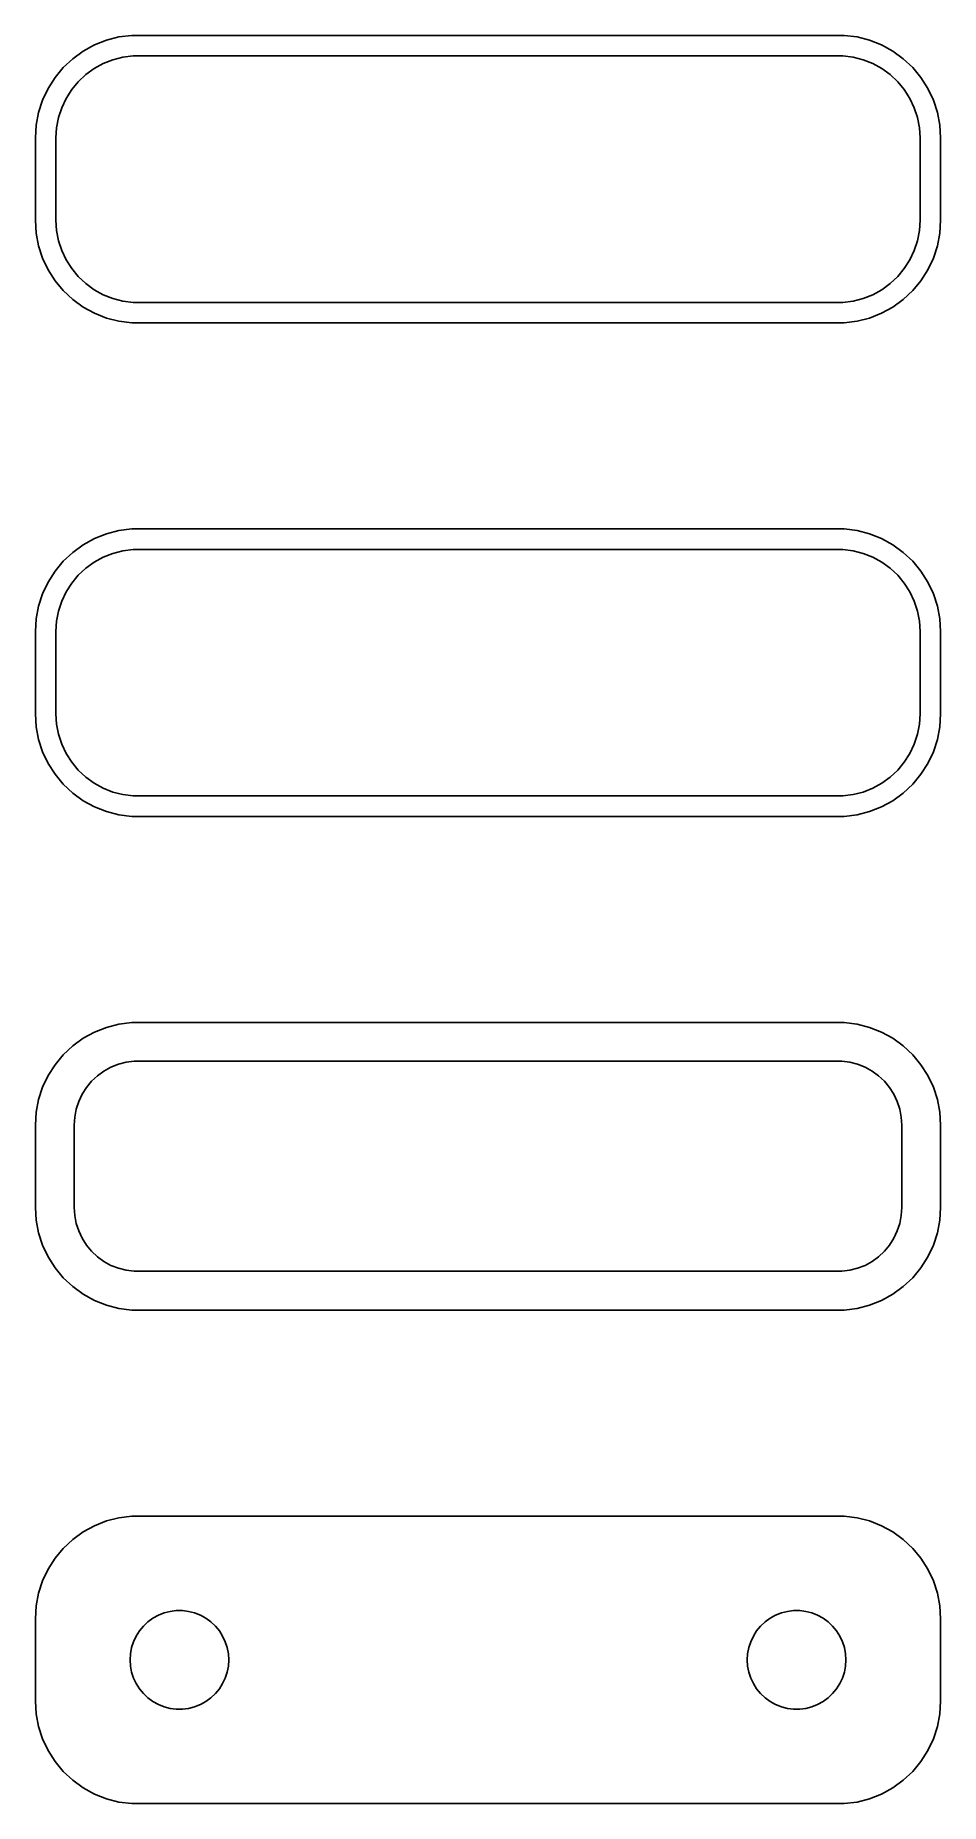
# Model space of a CAD drawing. Header units: metres. Extents: x -22 to 22, y 89 to 175.
import ezdxf

# ---------------------------------------------------------------- set-up
doc = ezdxf.new("R2010")
doc.units = ezdxf.units.M

msp = doc.modelspace()

# ---------------------------------------------------------------- linework, layer by layer
for p, q in [((-18.5451, 174.755), (-19.1289, 174.524)), ((-17.9369, 174.911), (-18.5451, 174.755)), ((-17.3139, 174.99), (-17.9369, 174.911)), ((17.3139, 174.99), (-17.3139, 174.99)), ((17.9369, 174.911), (17.3139, 174.99)), ((18.5451, 174.755), (17.9369, 174.911)), ((19.1289, 174.524), (18.5451, 174.755)), ((-20.1871, 173.853), (-20.6448, 173.423)), ((-19.6791, 174.222), (-20.1871, 173.853)), ((-19.1289, 174.524), (-19.6791, 174.222)), ((-18.7031, 173.619), (-18.2361, 173.804)), ((-18.2361, 173.804), (-17.7495, 173.929)), ((-17.7495, 173.929), (-17.2512, 173.992)), ((-17.2512, 173.992), (17.2512, 173.992)), ((17.2512, 173.992), (17.7495, 173.929)), ((17.7495, 173.929), (18.2361, 173.804)), ((18.2361, 173.804), (18.7031, 173.619)), ((19.6791, 174.222), (19.1289, 174.524)), ((20.1871, 173.853), (19.6791, 174.222)), ((20.6448, 173.423), (20.1871, 173.853)), ((-21.0451, 172.939), (-21.3815, 172.409)), ((-20.6448, 173.423), (-21.0451, 172.939)), ((-19.9159, 172.738), (-19.5497, 173.082)), ((-19.5497, 173.082), (-19.1433, 173.377)), ((-19.1433, 173.377), (-18.7031, 173.619)), ((18.7031, 173.619), (19.1433, 173.377)), ((19.1433, 173.377), (19.5497, 173.082)), ((19.5497, 173.082), (19.9159, 172.738)), ((21.0451, 172.939), (20.6448, 173.423)), ((21.3815, 172.409), (21.0451, 172.939)), ((-21.3815, 172.409), (-21.6489, 171.841)), ((-20.5052, 171.927), (-20.2361, 172.351)), ((-20.2361, 172.351), (-19.9159, 172.738)), ((19.9159, 172.738), (20.2361, 172.351)), ((20.2361, 172.351), (20.5052, 171.927)), ((21.6489, 171.841), (21.3815, 172.409)), ((-21.8429, 171.243), (-21.9606, 170.627)), ((-21.6489, 171.841), (-21.8429, 171.243)), ((-20.8743, 170.995), (-20.7191, 171.472)), ((-20.7191, 171.472), (-20.5052, 171.927)), ((20.5052, 171.927), (20.7191, 171.472)), ((20.7191, 171.472), (20.8743, 170.995)), ((21.8429, 171.243), (21.6489, 171.841)), ((21.9606, 170.627), (21.8429, 171.243)), ((-21.9606, 170.627), (-22, 170)), ((-21, 170), (-20.9684, 170.501)), ((-20.9684, 170.501), (-20.8743, 170.995)), ((20.8743, 170.995), (20.9684, 170.501)), ((20.9684, 170.501), (21, 170)), ((22, 170), (21.9606, 170.627)), ((-22, 170), (-22, 166)), ((-21, 166), (-21, 170)), ((21, 170), (21, 166)), ((22, 166), (22, 170)), ((-22, 166), (-21.9606, 165.373)), ((-20.9684, 165.499), (-21, 166)), ((21, 166), (20.9684, 165.499)), ((21.9606, 165.373), (22, 166)), ((-21.9606, 165.373), (-21.8429, 164.757)), ((-20.8743, 165.005), (-20.9684, 165.499)), ((20.9684, 165.499), (20.8743, 165.005)), ((21.8429, 164.757), (21.9606, 165.373)), ((-21.8429, 164.757), (-21.6489, 164.159)), ((-20.7191, 164.528), (-20.8743, 165.005)), ((-20.5052, 164.073), (-20.7191, 164.528)), ((20.7191, 164.528), (20.5052, 164.073)), ((20.8743, 165.005), (20.7191, 164.528)), ((21.6489, 164.159), (21.8429, 164.757)), ((-21.6489, 164.159), (-21.3815, 163.591)), ((-21.3815, 163.591), (-21.0451, 163.061)), ((-20.2361, 163.649), (-20.5052, 164.073)), ((-19.9159, 163.262), (-20.2361, 163.649)), ((20.2361, 163.649), (19.9159, 163.262)), ((20.5052, 164.073), (20.2361, 163.649)), ((21.0451, 163.061), (21.3815, 163.591)), ((21.3815, 163.591), (21.6489, 164.159)), ((-21.0451, 163.061), (-20.6448, 162.577)), ((-20.6448, 162.577), (-20.1871, 162.147)), ((-19.5497, 162.918), (-19.9159, 163.262)), ((-19.1433, 162.623), (-19.5497, 162.918)), ((-18.7031, 162.381), (-19.1433, 162.623)), ((19.1433, 162.623), (18.7031, 162.381)), ((19.5497, 162.918), (19.1433, 162.623)), ((19.9159, 163.262), (19.5497, 162.918)), ((20.1871, 162.147), (20.6448, 162.577)), ((20.6448, 162.577), (21.0451, 163.061)), ((-20.1871, 162.147), (-19.6791, 161.778)), ((-19.6791, 161.778), (-19.1289, 161.476)), ((-18.2361, 162.196), (-18.7031, 162.381)), ((-17.7495, 162.071), (-18.2361, 162.196)), ((-17.2512, 162.008), (-17.7495, 162.071)), ((17.2512, 162.008), (-17.2512, 162.008)), ((17.7495, 162.071), (17.2512, 162.008)), ((18.2361, 162.196), (17.7495, 162.071)), ((18.7031, 162.381), (18.2361, 162.196)), ((19.1289, 161.476), (19.6791, 161.778)), ((19.6791, 161.778), (20.1871, 162.147)), ((-19.1289, 161.476), (-18.5451, 161.245)), ((-18.5451, 161.245), (-17.9369, 161.089)), ((-17.9369, 161.089), (-17.3139, 161.01)), ((-17.3139, 161.01), (17.3139, 161.01)), ((17.3139, 161.01), (17.9369, 161.089)), ((17.9369, 161.089), (18.5451, 161.245)), ((18.5451, 161.245), (19.1289, 161.476)), ((-19.1289, 150.524), (-19.6791, 150.222)), ((-18.5451, 150.755), (-19.1289, 150.524)), ((-17.9369, 150.911), (-18.5451, 150.755)), ((-17.3139, 150.99), (-17.9369, 150.911)), ((17.3139, 150.99), (-17.3139, 150.99)), ((17.9369, 150.911), (17.3139, 150.99)), ((18.5451, 150.755), (17.9369, 150.911)), ((19.1289, 150.524), (18.5451, 150.755)), ((19.6791, 150.222), (19.1289, 150.524)), ((-20.1871, 149.853), (-20.6448, 149.423)), ((-19.6791, 150.222), (-20.1871, 149.853)), ((-19.1433, 149.377), (-18.7031, 149.619)), ((-18.7031, 149.619), (-18.2361, 149.804)), ((-18.2361, 149.804), (-17.7495, 149.929)), ((-17.7495, 149.929), (-17.2512, 149.992)), ((-17.2512, 149.992), (17.2512, 149.992)), ((17.2512, 149.992), (17.7495, 149.929)), ((17.7495, 149.929), (18.2361, 149.804)), ((18.2361, 149.804), (18.7031, 149.619)), ((18.7031, 149.619), (19.1433, 149.377)), ((20.1871, 149.853), (19.6791, 150.222)), ((20.6448, 149.423), (20.1871, 149.853)), ((-21.0451, 148.939), (-21.3815, 148.409)), ((-20.6448, 149.423), (-21.0451, 148.939)), ((-19.9159, 148.738), (-19.5497, 149.082)), ((-19.5497, 149.082), (-19.1433, 149.377)), ((19.1433, 149.377), (19.5497, 149.082)), ((19.5497, 149.082), (19.9159, 148.738)), ((21.0451, 148.939), (20.6448, 149.423)), ((21.3815, 148.409), (21.0451, 148.939)), ((-21.3815, 148.409), (-21.6489, 147.841)), ((-20.7191, 147.472), (-20.5052, 147.927)), ((-20.5052, 147.927), (-20.2361, 148.351)), ((-20.2361, 148.351), (-19.9159, 148.738)), ((19.9159, 148.738), (20.2361, 148.351)), ((20.2361, 148.351), (20.5052, 147.927)), ((20.5052, 147.927), (20.7191, 147.472)), ((21.6489, 147.841), (21.3815, 148.409)), ((-21.8429, 147.243), (-21.9606, 146.627)), ((-21.6489, 147.841), (-21.8429, 147.243)), ((-20.8743, 146.995), (-20.7191, 147.472)), ((20.7191, 147.472), (20.8743, 146.995)), ((21.8429, 147.243), (21.6489, 147.841)), ((21.9606, 146.627), (21.8429, 147.243)), ((-21.9606, 146.627), (-22, 146)), ((-21, 146), (-20.9684, 146.501)), ((-20.9684, 146.501), (-20.8743, 146.995)), ((20.8743, 146.995), (20.9684, 146.501)), ((20.9684, 146.501), (21, 146)), ((22, 146), (21.9606, 146.627)), ((-22, 146), (-22, 142)), ((-21, 142), (-21, 146)), ((21, 146), (21, 142)), ((22, 142), (22, 146)), ((-22, 142), (-21.9606, 141.373)), ((-20.9684, 141.499), (-21, 142)), ((21, 142), (20.9684, 141.499)), ((21.9606, 141.373), (22, 142)), ((-21.9606, 141.373), (-21.8429, 140.757)), ((-20.8743, 141.005), (-20.9684, 141.499)), ((20.9684, 141.499), (20.8743, 141.005)), ((21.8429, 140.757), (21.9606, 141.373)), ((-21.8429, 140.757), (-21.6489, 140.159)), ((-21.6489, 140.159), (-21.3815, 139.591)), ((-20.7191, 140.528), (-20.8743, 141.005)), ((-20.5052, 140.073), (-20.7191, 140.528)), ((20.7191, 140.528), (20.5052, 140.073)), ((20.8743, 141.005), (20.7191, 140.528)), ((21.3815, 139.591), (21.6489, 140.159)), ((21.6489, 140.159), (21.8429, 140.757)), ((-21.3815, 139.591), (-21.0451, 139.061)), ((-20.2361, 139.649), (-20.5052, 140.073)), ((-19.9159, 139.262), (-20.2361, 139.649)), ((20.2361, 139.649), (19.9159, 139.262)), ((20.5052, 140.073), (20.2361, 139.649)), ((21.0451, 139.061), (21.3815, 139.591)), ((-21.0451, 139.061), (-20.6448, 138.577)), ((-20.6448, 138.577), (-20.1871, 138.147)), ((-19.5497, 138.918), (-19.9159, 139.262)), ((-19.1433, 138.623), (-19.5497, 138.918)), ((-18.7031, 138.381), (-19.1433, 138.623)), ((19.1433, 138.623), (18.7031, 138.381)), ((19.5497, 138.918), (19.1433, 138.623)), ((19.9159, 139.262), (19.5497, 138.918)), ((20.1871, 138.147), (20.6448, 138.577)), ((20.6448, 138.577), (21.0451, 139.061)), ((-20.1871, 138.147), (-19.6791, 137.778)), ((-19.6791, 137.778), (-19.1289, 137.476)), ((-18.2361, 138.196), (-18.7031, 138.381)), ((-17.7495, 138.071), (-18.2361, 138.196)), ((-17.2512, 138.008), (-17.7495, 138.071)), ((17.2512, 138.008), (-17.2512, 138.008)), ((17.7495, 138.071), (17.2512, 138.008)), ((18.2361, 138.196), (17.7495, 138.071)), ((18.7031, 138.381), (18.2361, 138.196)), ((19.1289, 137.476), (19.6791, 137.778)), ((19.6791, 137.778), (20.1871, 138.147)), ((-19.1289, 137.476), (-18.5451, 137.245)), ((-18.5451, 137.245), (-17.9369, 137.089)), ((-17.9369, 137.089), (-17.3139, 137.01)), ((-17.3139, 137.01), (17.3139, 137.01)), ((17.3139, 137.01), (17.9369, 137.089)), ((17.9369, 137.089), (18.5451, 137.245)), ((18.5451, 137.245), (19.1289, 137.476)), ((-19.1289, 126.524), (-19.6791, 126.222)), ((-18.5451, 126.755), (-19.1289, 126.524)), ((-17.9369, 126.911), (-18.5451, 126.755)), ((-17.3139, 126.99), (-17.9369, 126.911)), ((17.3139, 126.99), (-17.3139, 126.99)), ((17.9369, 126.911), (17.3139, 126.99)), ((18.5451, 126.755), (17.9369, 126.911)), ((19.1289, 126.524), (18.5451, 126.755)), ((19.6791, 126.222), (19.1289, 126.524)), ((-20.1871, 125.853), (-20.6448, 125.423)), ((-19.6791, 126.222), (-20.1871, 125.853)), ((20.1871, 125.853), (19.6791, 126.222)), ((20.6448, 125.423), (20.1871, 125.853)), ((-21.0451, 124.939), (-21.3815, 124.409)), ((-20.6448, 125.423), (-21.0451, 124.939)), ((-18.668, 124.628), (-18.3254, 124.817)), ((-18.3254, 124.817), (-17.9619, 124.961)), ((-17.9619, 124.961), (-17.5833, 125.058)), ((-17.5833, 125.058), (-17.1954, 125.107)), ((-17.1954, 125.107), (17.1954, 125.107)), ((17.1954, 125.107), (17.5833, 125.058)), ((17.5833, 125.058), (17.9619, 124.961)), ((17.9619, 124.961), (18.3254, 124.817)), ((18.3254, 124.817), (18.668, 124.628)), ((21.0451, 124.939), (20.6448, 125.423)), ((21.3815, 124.409), (21.0451, 124.939)), ((-21.6489, 123.841), (-21.8429, 123.243)), ((-21.3815, 124.409), (-21.6489, 123.841)), ((-19.7279, 123.5), (-19.5184, 123.83)), ((-19.5184, 123.83), (-19.2692, 124.131)), ((-19.2692, 124.131), (-18.9842, 124.399)), ((-18.9842, 124.399), (-18.668, 124.628)), ((18.668, 124.628), (18.9842, 124.399)), ((18.9842, 124.399), (19.2692, 124.131)), ((19.2692, 124.131), (19.5184, 123.83)), ((19.5184, 123.83), (19.7279, 123.5)), ((21.6489, 123.841), (21.3815, 124.409)), ((21.8429, 123.243), (21.6489, 123.841)), ((-21.8429, 123.243), (-21.9606, 122.627)), ((-20.0151, 122.774), (-19.8943, 123.146)), ((-19.8943, 123.146), (-19.7279, 123.5)), ((19.7279, 123.5), (19.8943, 123.146)), ((19.8943, 123.146), (20.0151, 122.774)), ((21.9606, 122.627), (21.8429, 123.243)), ((-21.9606, 122.627), (-22, 122)), ((-20.1129, 122), (-20.0884, 122.39)), ((-20.0884, 122.39), (-20.0151, 122.774)), ((20.0151, 122.774), (20.0884, 122.39)), ((20.0884, 122.39), (20.1129, 122)), ((22, 122), (21.9606, 122.627)), ((-22, 122), (-22, 118)), ((-20.1129, 118), (-20.1129, 122)), ((20.1129, 122), (20.1129, 118)), ((22, 118), (22, 122)), ((-22, 118), (-21.9606, 117.373)), ((-20.0884, 117.61), (-20.1129, 118)), ((20.1129, 118), (20.0884, 117.61)), ((21.9606, 117.373), (22, 118)), ((-21.9606, 117.373), (-21.8429, 116.757)), ((-20.0151, 117.226), (-20.0884, 117.61)), ((-19.8943, 116.854), (-20.0151, 117.226)), ((20.0151, 117.226), (19.8943, 116.854)), ((20.0884, 117.61), (20.0151, 117.226)), ((21.8429, 116.757), (21.9606, 117.373)), ((-21.8429, 116.757), (-21.6489, 116.159)), ((-21.6489, 116.159), (-21.3815, 115.591)), ((-19.7279, 116.5), (-19.8943, 116.854)), ((-19.5184, 116.17), (-19.7279, 116.5)), ((-19.2692, 115.869), (-19.5184, 116.17)), ((19.5184, 116.17), (19.2692, 115.869)), ((19.7279, 116.5), (19.5184, 116.17)), ((19.8943, 116.854), (19.7279, 116.5)), ((21.3815, 115.591), (21.6489, 116.159)), ((21.6489, 116.159), (21.8429, 116.757)), ((-21.3815, 115.591), (-21.0451, 115.061)), ((-18.9842, 115.601), (-19.2692, 115.869)), ((-18.668, 115.372), (-18.9842, 115.601)), ((-18.3254, 115.183), (-18.668, 115.372)), ((18.668, 115.372), (18.3254, 115.183)), ((18.9842, 115.601), (18.668, 115.372)), ((19.2692, 115.869), (18.9842, 115.601)), ((21.0451, 115.061), (21.3815, 115.591)), ((-21.0451, 115.061), (-20.6448, 114.577)), ((-20.6448, 114.577), (-20.1871, 114.147)), ((-17.9619, 115.039), (-18.3254, 115.183)), ((-17.5833, 114.942), (-17.9619, 115.039)), ((-17.1954, 114.893), (-17.5833, 114.942)), ((17.1954, 114.893), (-17.1954, 114.893)), ((17.5833, 114.942), (17.1954, 114.893)), ((17.9619, 115.039), (17.5833, 114.942)), ((18.3254, 115.183), (17.9619, 115.039)), ((20.1871, 114.147), (20.6448, 114.577)), ((20.6448, 114.577), (21.0451, 115.061)), ((-20.1871, 114.147), (-19.6791, 113.778)), ((-19.6791, 113.778), (-19.1289, 113.476)), ((19.1289, 113.476), (19.6791, 113.778)), ((19.6791, 113.778), (20.1871, 114.147)), ((-19.1289, 113.476), (-18.5451, 113.245)), ((-18.5451, 113.245), (-17.9369, 113.089)), ((-17.9369, 113.089), (-17.3139, 113.01)), ((-17.3139, 113.01), (17.3139, 113.01)), ((17.3139, 113.01), (17.9369, 113.089)), ((17.9369, 113.089), (18.5451, 113.245)), ((18.5451, 113.245), (19.1289, 113.476)), ((-19.1289, 102.524), (-19.6791, 102.222)), ((-18.5451, 102.755), (-19.1289, 102.524)), ((-17.9369, 102.911), (-18.5451, 102.755)), ((-17.3139, 102.99), (-17.9369, 102.911)), ((17.3139, 102.99), (-17.3139, 102.99)), ((17.9369, 102.911), (17.3139, 102.99)), ((18.5451, 102.755), (17.9369, 102.911)), ((19.1289, 102.524), (18.5451, 102.755)), ((19.6791, 102.222), (19.1289, 102.524)), ((-20.1871, 101.853), (-20.6448, 101.423)), ((-19.6791, 102.222), (-20.1871, 101.853)), ((20.1871, 101.853), (19.6791, 102.222)), ((20.6448, 101.423), (20.1871, 101.853)), ((-21.0451, 100.939), (-21.3815, 100.409)), ((-20.6448, 101.423), (-21.0451, 100.939)), ((21.0451, 100.939), (20.6448, 101.423)), ((21.3815, 100.409), (21.0451, 100.939)), ((-21.6489, 99.8406), (-21.8429, 99.2434)), ((-21.3815, 100.409), (-21.6489, 99.8406)), ((21.6489, 99.8406), (21.3815, 100.409)), ((21.8429, 99.2434), (21.6489, 99.8406)), ((-21.8429, 99.2434), (-21.9606, 98.6267)), ((21.9606, 98.6267), (21.8429, 99.2434)), ((-21.9606, 98.6267), (-22, 98)), ((-16.5298, 97.8492), (-16.286, 98.0264)), ((-16.286, 98.0264), (-16.0219, 98.1716)), ((-16.0219, 98.1716), (-15.7416, 98.2825)), ((-15.7416, 98.2825), (-15.4497, 98.3575)), ((-15.4497, 98.3575), (-15.1507, 98.3953)), ((-15.1507, 98.3953), (-14.8493, 98.3953)), ((-14.8493, 98.3953), (-14.5503, 98.3575)), ((-14.5503, 98.3575), (-14.2583, 98.2825)), ((-14.2583, 98.2825), (-13.9781, 98.1716)), ((-13.9781, 98.1716), (-13.714, 98.0264)), ((-13.714, 98.0264), (-13.4702, 97.8492)), ((13.4702, 97.8492), (13.714, 98.0264)), ((13.714, 98.0264), (13.9781, 98.1716)), ((13.9781, 98.1716), (14.2583, 98.2825)), ((14.2583, 98.2825), (14.5503, 98.3575)), ((14.5503, 98.3575), (14.8493, 98.3953)), ((14.8493, 98.3953), (15.1507, 98.3953)), ((15.1507, 98.3953), (15.4497, 98.3575)), ((15.4497, 98.3575), (15.7416, 98.2825)), ((15.7416, 98.2825), (16.0219, 98.1716)), ((16.0219, 98.1716), (16.286, 98.0264)), ((16.286, 98.0264), (16.5298, 97.8492)), ((22, 98), (21.9606, 98.6267)), ((-22, 98), (-22, 94)), ((-17.1031, 97.1562), (-16.9416, 97.4107)), ((-16.9416, 97.4107), (-16.7495, 97.6429)), ((-16.7495, 97.6429), (-16.5298, 97.8492)), ((-13.4702, 97.8492), (-13.2505, 97.6429)), ((-13.2505, 97.6429), (-13.0583, 97.4107)), ((-13.0583, 97.4107), (-12.8969, 97.1562)), ((12.8969, 97.1562), (13.0583, 97.4107)), ((13.0583, 97.4107), (13.2505, 97.6429)), ((13.2505, 97.6429), (13.4702, 97.8492)), ((16.5298, 97.8492), (16.7495, 97.6429)), ((16.7495, 97.6429), (16.9416, 97.4107)), ((16.9416, 97.4107), (17.1031, 97.1562)), ((22, 94), (22, 98)), ((-17.4, 96), (-17.3811, 96.3008)), ((-17.3811, 96.3008), (-17.3246, 96.5968)), ((-17.3246, 96.5968), (-17.2315, 96.8835)), ((-17.2315, 96.8835), (-17.1031, 97.1562)), ((-12.8969, 97.1562), (-12.7685, 96.8835)), ((-12.7685, 96.8835), (-12.6754, 96.5968)), ((-12.6754, 96.5968), (-12.6189, 96.3008)), ((-12.6189, 96.3008), (-12.6, 96)), ((12.6, 96), (12.6189, 96.3008)), ((12.6189, 96.3008), (12.6754, 96.5968)), ((12.6754, 96.5968), (12.7685, 96.8835)), ((12.7685, 96.8835), (12.8969, 97.1562)), ((17.1031, 97.1562), (17.2315, 96.8835)), ((17.2315, 96.8835), (17.3246, 96.5968)), ((17.3246, 96.5968), (17.3811, 96.3008)), ((17.3811, 96.3008), (17.4, 96)), ((-17.3811, 95.6992), (-17.4, 96)), ((-17.3246, 95.4032), (-17.3811, 95.6992)), ((-12.6189, 95.6992), (-12.6754, 95.4032)), ((-12.6, 96), (-12.6189, 95.6992)), ((12.6189, 95.6992), (12.6, 96)), ((12.6754, 95.4032), (12.6189, 95.6992)), ((17.3811, 95.6992), (17.3246, 95.4032)), ((17.4, 96), (17.3811, 95.6992)), ((-17.2315, 95.1165), (-17.3246, 95.4032)), ((-17.1031, 94.8438), (-17.2315, 95.1165)), ((-16.9416, 94.5893), (-17.1031, 94.8438)), ((-16.7495, 94.3571), (-16.9416, 94.5893)), ((-13.0583, 94.5893), (-13.2505, 94.3571)), ((-12.8969, 94.8438), (-13.0583, 94.5893)), ((-12.7685, 95.1165), (-12.8969, 94.8438)), ((-12.6754, 95.4032), (-12.7685, 95.1165)), ((12.7685, 95.1165), (12.6754, 95.4032)), ((12.8969, 94.8438), (12.7685, 95.1165)), ((13.0583, 94.5893), (12.8969, 94.8438)), ((13.2505, 94.3571), (13.0583, 94.5893)), ((16.9416, 94.5893), (16.7495, 94.3571)), ((17.1031, 94.8438), (16.9416, 94.5893)), ((17.2315, 95.1165), (17.1031, 94.8438)), ((17.3246, 95.4032), (17.2315, 95.1165)), ((-22, 94), (-21.9606, 93.3733)), ((-16.5298, 94.1508), (-16.7495, 94.3571)), ((-16.286, 93.9736), (-16.5298, 94.1508)), ((-16.0219, 93.8284), (-16.286, 93.9736)), ((-15.7416, 93.7175), (-16.0219, 93.8284)), ((-13.9781, 93.8284), (-14.2583, 93.7175)), ((-13.714, 93.9736), (-13.9781, 93.8284)), ((-13.4702, 94.1508), (-13.714, 93.9736)), ((-13.2505, 94.3571), (-13.4702, 94.1508)), ((13.4702, 94.1508), (13.2505, 94.3571)), ((13.714, 93.9736), (13.4702, 94.1508)), ((13.9781, 93.8284), (13.714, 93.9736)), ((14.2583, 93.7175), (13.9781, 93.8284)), ((16.0219, 93.8284), (15.7416, 93.7175)), ((16.286, 93.9736), (16.0219, 93.8284)), ((16.5298, 94.1508), (16.286, 93.9736)), ((16.7495, 94.3571), (16.5298, 94.1508)), ((21.9606, 93.3733), (22, 94)), ((-21.9606, 93.3733), (-21.8429, 92.7566)), ((-15.4497, 93.6425), (-15.7416, 93.7175)), ((-15.1507, 93.6047), (-15.4497, 93.6425)), ((-14.8493, 93.6047), (-15.1507, 93.6047)), ((-14.5503, 93.6425), (-14.8493, 93.6047)), ((-14.2583, 93.7175), (-14.5503, 93.6425)), ((14.5503, 93.6425), (14.2583, 93.7175)), ((14.8493, 93.6047), (14.5503, 93.6425)), ((15.1507, 93.6047), (14.8493, 93.6047)), ((15.4497, 93.6425), (15.1507, 93.6047)), ((15.7416, 93.7175), (15.4497, 93.6425)), ((21.8429, 92.7566), (21.9606, 93.3733)), ((-21.8429, 92.7566), (-21.6489, 92.1594)), ((-21.6489, 92.1594), (-21.3815, 91.5912)), ((21.3815, 91.5912), (21.6489, 92.1594)), ((21.6489, 92.1594), (21.8429, 92.7566)), ((-21.3815, 91.5912), (-21.0451, 91.0611)), ((21.0451, 91.0611), (21.3815, 91.5912)), ((-21.0451, 91.0611), (-20.6448, 90.5773)), ((-20.6448, 90.5773), (-20.1871, 90.1474)), ((20.1871, 90.1474), (20.6448, 90.5773)), ((20.6448, 90.5773), (21.0451, 91.0611)), ((-20.1871, 90.1474), (-19.6791, 89.7784)), ((-19.6791, 89.7784), (-19.1289, 89.4759)), ((-19.1289, 89.4759), (-18.5451, 89.2447)), ((18.5451, 89.2447), (19.1289, 89.4759)), ((19.1289, 89.4759), (19.6791, 89.7784)), ((19.6791, 89.7784), (20.1871, 90.1474)), ((-18.5451, 89.2447), (-17.9369, 89.0886)), ((-17.9369, 89.0886), (-17.3139, 89.0099)), ((-17.3139, 89.0099), (17.3139, 89.0099)), ((17.3139, 89.0099), (17.9369, 89.0886)), ((17.9369, 89.0886), (18.5451, 89.2447))]:
    msp.add_line(p, q)

doc.saveas('drawing.dxf')
